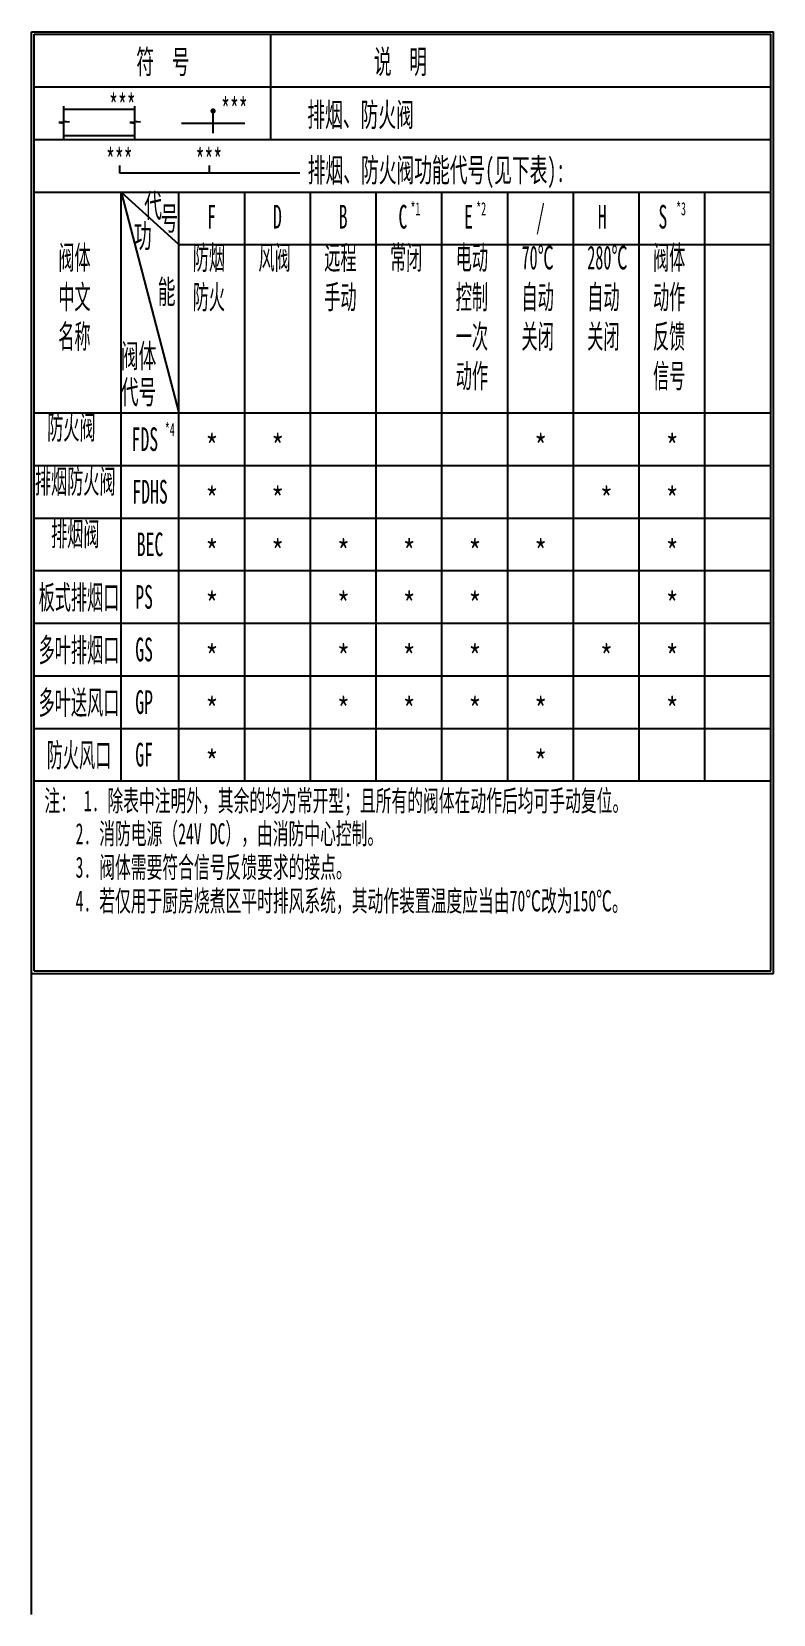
# Model space of a CAD drawing. Extents: x -25056 to 126333, y 0 to 1596596.
# Drawn here: x 55544 to 69644, y 21402 to 51502 of the extents above; entities that cross this region are included whole.
import ezdxf
from ezdxf.enums import TextEntityAlignment as Align

# ---------------------------------------------------------------- set-up
doc = ezdxf.new("R2010")
doc.units = 0
doc.header["$LTSCALE"] = 1000
doc.layers.get('0').update_dxf_attribs({"linetype": 'CONTINUOUS'})
for name, color, linetype in [('H-DAPP-EDAMP', 31, 'CONTINUOUS'), ('H-DIMS', 7, 'CONTINUOUS'), ('H-DIMS-DUCT', 7, 'CONTINUOUS'), ('H-DUCT', 2, 'CONTINUOUS')]:
    doc.layers.add(name, color=color, linetype=linetype)
doc.styles.add('TH-STYLE1', font='STFANGSO.TTF', dxfattribs={"width": 0.7})

msp = doc.modelspace()

# ---------------------------------------------------------------- linework, layer by layer
msp.add_line((58344, 47452), (57244, 48452))
at = {"layer": 'H-DAPP-EDAMP'}
msp.add_line((58992, 49574), (58992, 49943), dxfattribs=at)
at = {"layer": 'H-DAPP-EDAMP', "const_width": 50}
msp.add_lwpolyline([(58968, 49995, 1), (59018, 49995, 1)], format="xyb", close=True, dxfattribs=at)
at = {"layer": 'H-DIMS'}
for p, q in [((55544, 21402), (55544, 51502)), ((55544, 33593), (55544, 51502)), ((55544, 51502), (69644, 51502)), ((69644, 33593), (69644, 51502)), ((55594, 33643), (55594, 51452)), ((55594, 51452), (69594, 51452)), ((60094, 49452), (60094, 51452)), ((69594, 33643), (69594, 51452)), ((55594, 50452), (69594, 50452)), ((55594, 49452), (69594, 49452)), ((55594, 49452), (69594, 49452)), ((57213, 48956), (57213, 48816)), ((57213, 48816), (60642, 48816)), ((58916, 48956), (58916, 48816)), ((55594, 48452), (69594, 48452)), ((57244, 37252), (57244, 48452)), ((57244, 48452), (58344, 44252)), ((58344, 37252), (58344, 48452)), ((59594, 37252), (59594, 48452)), ((60844, 41252), (60844, 48452)), ((60844, 37252), (60844, 48452)), ((62094, 41252), (62094, 48452)), ((62094, 37252), (62094, 48452)), ((63344, 37252), (63344, 48452)), ((64594, 41252), (64594, 48452)), ((64594, 37252), (64594, 48452)), ((65844, 37252), (65844, 48452)), ((67094, 37252), (67094, 48452)), ((68344, 37252), (68344, 48452)), ((58344, 47452), (69594, 47452)), ((55594, 44252), (69594, 44252)), ((55594, 43252), (69594, 43252)), ((63594, 43252), (69594, 43252)), ((55594, 42252), (69594, 42252)), ((55594, 41252), (69594, 41252)), ((55594, 40252), (69594, 40252)), ((57244, 40252), (69594, 40252)), ((55594, 39252), (69594, 39252)), ((55594, 38252), (69594, 38252)), ((55594, 37252), (69594, 37252)), ((55544, 33593), (69644, 33593)), ((55594, 33643), (69594, 33643)), ((55594, 33643), (69594, 33643))]:
    msp.add_line(p, q, dxfattribs=at)
at = {"layer": 'H-DIMS-DUCT'}
for p, q in [((56158, 49803), (56158, 50086)), ((57508, 49803), (57508, 50086)), ((56266, 49787), (56059, 49776)), ((56059, 49776), (56158, 49762)), ((56158, 49803), (56266, 49787)), ((56158, 49457), (56158, 49762)), ((57616, 49787), (57409, 49776)), ((57409, 49776), (57508, 49762)), ((57508, 49803), (57616, 49787)), ((57508, 49457), (57508, 49762))]:
    msp.add_line(p, q, dxfattribs=at)
at = {"layer": 'H-DUCT'}
for p, q in [((56158, 50026), (57508, 50026)), ((58394, 49759), (59594, 49759)), ((56158, 49526), (57508, 49526))]:
    msp.add_line(p, q, dxfattribs=at)

# ---------------------------------------------------------------- texts
at = {"layer": 'H-DIMS', "style": 'TH-STYLE1'}
for s, width, p in [('符  号', 0.55, (58040, 50938)), ('说  明', 0.55, (62555, 50938)), ('***', 0.55, (57269, 50106)), ('***', 0.55, (59398, 50034)), ('***', 0.55, (57210, 49071)), ('***', 0.55, (58913, 49071)), ('FDS', 0.55, (57696, 43752)), ('FDHS', 0.55, (57795, 42752)), ('BEC', 0.55, (57795, 41752)), ('板式排烟口', 0.5, (56444, 40752)), ('PS', 0.55, (57682, 40752)), ('多叶排烟口', 0.5, (56444, 39752)), ('GS', 0.55, (57682, 39752)), ('多叶送风口', 0.5, (56444, 38752)), ('GP', 0.55, (57682, 38752)), ('防火风口', 0.5, (56444, 37752)), ('GF', 0.55, (57682, 37752))]:
    msp.add_text(s, height=450, dxfattribs=dict(at, width=width)).set_placement(p, align=Align.MIDDLE)
at = {"layer": 'H-DIMS', "style": 'TH-STYLE1', "width": 0.55}
for s, height, p in [('排烟、防火阀', 450, (60784, 49698)), ('排烟、防火阀功能代号(见下表):', 450, (60792, 48644)), ('代', 450, (57683, 47970)), ('号', 450, (57992, 47725)), ('F', 450, (58882, 47758)), ('D', 450, (60132, 47758)), ('B', 450, (61382, 47758)), ('C ', 450, (62518, 47758)), ('*1 ', 250, (62746, 48010)), ('E ', 450, (63766, 47758)), ('*2 ', 250, (63996, 48010)), ('/', 450, (65132, 47758)), ('H', 450, (66307, 47758)), ('S  ', 450, (67460, 47758)), ('*3 ', 250, (67796, 48010)), ('功', 450, (57487, 47394)), ('能', 450, (57941, 46331)), ('阀体', 450, (57240, 45110)), ('代号', 450, (57238, 44424)), ('*4', 250, (58077, 43810)), ('注:  1. 除表中注明外，其余的均为常开型；且所有的阀体在动作后均可手动复位。', 400, (55785, 36676)), ('2. 消防电源（24V DC），由消防中心控制。', 400, (56379, 36049)), ('3. 阀体需要符合信号反馈要求的接点。', 400, (56379, 35411)), ('4. 若仅用于厨房烧煮区平时排风系统，其动作装置温度应当由70℃改为150℃。', 400, (56379, 34772))]:
    msp.add_text(s, height=height, dxfattribs=at).set_placement(p)
at = {"layer": 'H-DIMS', "style": 'TH-STYLE1', "width": 0.8}
for p in [(58971, 43252), (60221, 43252), (65221, 43252), (67721, 43252), (58971, 42252), (60221, 42252), (66471, 42252), (67721, 42252), (58971, 41252), (60221, 41252), (61471, 41252), (62721, 41252), (63971, 41252), (65221, 41252), (67721, 41252), (58971, 40252), (61471, 40252), (62721, 40252), (63971, 40252), (67721, 40252), (58971, 39252), (61471, 39252), (62721, 39252), (63971, 39252), (66471, 39252), (67721, 39252), (58971, 38252), (61471, 38252), (62721, 38252), (63971, 38252), (65221, 38252), (67721, 38252), (58971, 37252), (65221, 37252)]:
    msp.add_text('*', height=450, dxfattribs=at).set_placement(p, align=Align.BOTTOM_CENTER)
at = {"layer": 'H-DIMS', "char_height": 450, "style": 'TH-STYLE1'}
for s, insert, width, attachment_point in [('{\\Q0.5;\\W0.5;阀体中文名称}', (56049, 47431), 738, 1), ('{\\Q0.5;\\W0.5;防烟防火}', (58605, 47431), 738, 1), ('{\\Q0.5;\\W0.5;风阀}', (59855, 47431), 738, 1), ('{\\Q0.5;\\W0.5;远程手动}', (61105, 47431), 738, 1), ('{\\Q0.5;\\W0.5;常闭}', (62355, 47431), 738, 1), ('{\\Q0.5;\\W0.5;电动控制一次动作}', (63605, 47431), 738, 1), ('{\\Q0.5;\\W0.5;70℃自动关闭}', (64855, 47431), 738, 1), ('{\\Q0.5;\\W0.5;280℃自动关闭}', (66105, 47431), 738, 1), ('{\\Q0.5;\\W0.5;阀体动作反馈信号}', (67355, 47431), 738, 1), ('{\\Q0.5;\\W0.5;防火阀}', (56298, 44203), 1281.83, 2), ('{\\Q0.5;\\W0.5;排烟防火阀}', (56371, 43174), 1632.68, 2), ('{\\Q0.5;\\W0.5;排烟阀}', (56371, 42174), 1632.68, 2)]:
    msp.add_mtext(s, dxfattribs=dict(at, insert=insert, width=width, attachment_point=attachment_point))

doc.saveas('drawing.dxf')
